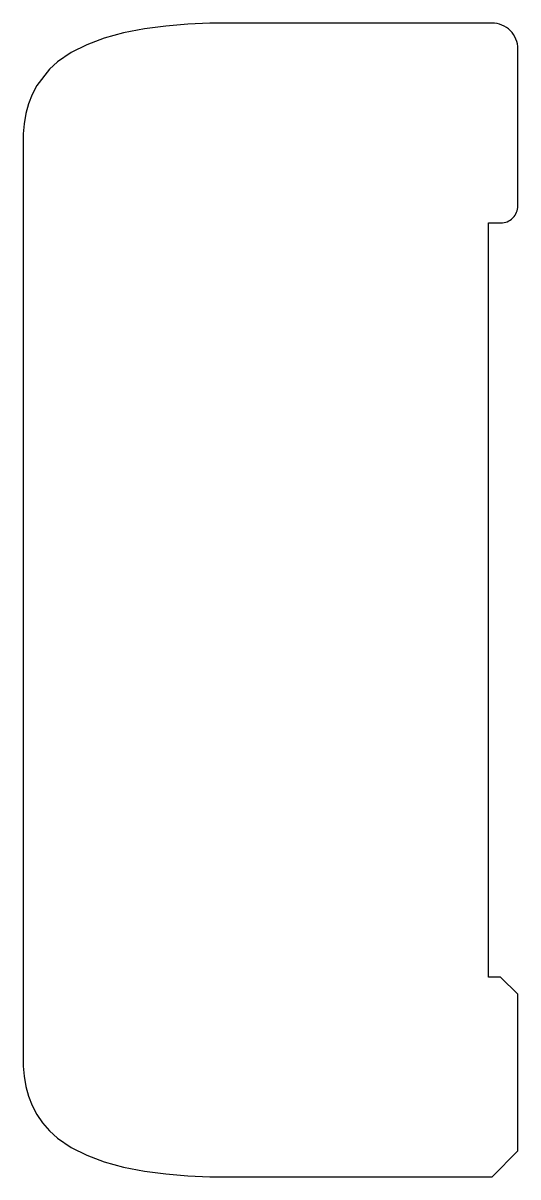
# Model space of a CAD drawing. Header units: millimetres. Extents: x -58 to 0, y -67 to 67.
import ezdxf

# ---------------------------------------------------------------- set-up
doc = ezdxf.new("R2010")
doc.units = ezdxf.units.MM

msp = doc.modelspace()

# ---------------------------------------------------------------- linework, layer by layer
msp.add_lwpolyline([(-3.59, 43.65), (-2.19, 43.65, 0.414214), (-0.19, 45.65), (-0.19, 63.79, 0.414214), (-3.19, 66.79), (-33.5, 66.79), (-35.89, 66.77), (-38.4, 66.66), (-40.95, 66.45), (-43.45, 66.13), (-45.85, 65.66), (-48.09, 65.06), (-50.13, 64.29), (-51.94, 63.38), (-53.5, 62.31), (-54.44, 61.46), (-55.92, 59.56), (-56.46, 58.53), (-56.87, 57.44), (-57.17, 56.31), (-57.37, 55.14), (-57.47, 53.96), (-57.5, 52.76), (-57.5, -52.76), (-57.47, -53.96), (-57.37, -55.14), (-57.17, -56.31), (-56.87, -57.44), (-56.46, -58.53), (-55.92, -59.56), (-55.25, -60.55), (-54.44, -61.46), (-53.5, -62.31), (-51.94, -63.38), (-50.13, -64.29), (-48.09, -65.06), (-45.85, -65.66), (-43.45, -66.13), (-40.95, -66.45), (-38.4, -66.66), (-35.89, -66.77), (-33.5, -66.79), (-3.19, -66.79), (-0.19, -63.79), (-0.19, -45.65), (-2.19, -43.65), (-3.59, -43.65), (-3.59, 43.65)], format="xyb", close=True)

doc.saveas('drawing.dxf')
